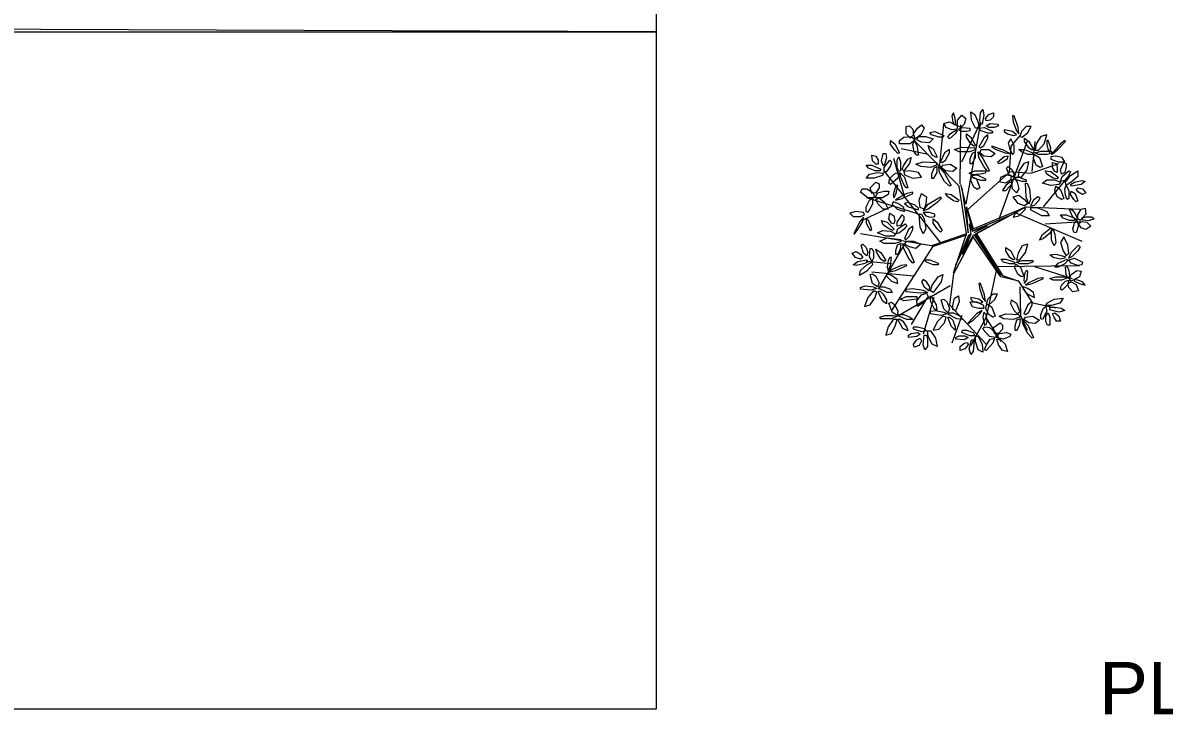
# Model space of a CAD drawing. Header units: millimetres. Extents: x 2413 to 2557, y 1886 to 2106.
# Drawn here: x 2461.97 to 2501.41, y 1931.29 to 1955.21 of the extents above; entities that cross this region are included whole.
import ezdxf

# ---------------------------------------------------------------- set-up
doc = ezdxf.new("R2010")
doc.units = ezdxf.units.MM
for name, color, linetype in [('PDF_0', 7, 'Continuous'), ('PDF_CVL_CUADCON_TIT', 7, 'Continuous'), ('PDF_Text', 7, 'Continuous')]:
    doc.layers.add(name, color=color, linetype=linetype)
doc.styles.add('PDF Arial-BoldMT', font='arial.ttf')

msp = doc.modelspace()

# ---------------------------------------------------------------- linework, layer by layer
at = {"layer": 'PDF_0', "lineweight": 9}
for points in [[(2495.034, 1951.852), (2495.062, 1952.106), (2495.147, 1952.219), (2495.175, 1952.021), (2495.119, 1951.71), (2495.062, 1951.71)], [(2494.074, 1951.513), (2493.876, 1951.597), (2493.792, 1951.739), (2493.989, 1951.795), (2494.272, 1951.654), (2494.243, 1951.541)], [(2494.159, 1951.682), (2494.215, 1951.71), (2494.187, 1951.908), (2494.131, 1952.106), (2494.074, 1951.993), (2494.102, 1951.795)], [(2494.385, 1951.597), (2494.272, 1951.654), (2494.272, 1951.852), (2494.413, 1952.021), (2494.554, 1951.908), (2494.498, 1951.71)], [(2495.006, 1951.569), (2494.893, 1951.569), (2494.752, 1951.852), (2494.724, 1952.134), (2494.865, 1952.049), (2494.978, 1951.767)], [(2495.26, 1951.823), (2495.232, 1951.908), (2495.345, 1952.049), (2495.514, 1952.106), (2495.514, 1951.964), (2495.401, 1951.852)], [(2496.192, 1951.795), (2496.305, 1951.484), (2496.39, 1951.371), (2496.361, 1951.597), (2496.22, 1951.993), (2496.164, 1951.993)], [(2492.719, 1951.541), (2492.747, 1951.343), (2492.634, 1951.23), (2492.493, 1951.371), (2492.493, 1951.626), (2492.606, 1951.654)], [(2493.029, 1951.682), (2493.114, 1951.569), (2493.001, 1951.343), (2492.803, 1951.202), (2492.747, 1951.371), (2492.888, 1951.569)], [(2493.622, 1951.259), (2493.368, 1951.343), (2493.312, 1951.428), (2493.481, 1951.456), (2493.792, 1951.315), (2493.763, 1951.259)], [(2494.018, 1951.371), (2494.159, 1951.484), (2494.272, 1951.513), (2494.187, 1951.371), (2493.989, 1951.202), (2493.933, 1951.259)], [(2494.582, 1951.456), (2494.385, 1951.456), (2494.3, 1951.541), (2494.441, 1951.597), (2494.695, 1951.569), (2494.695, 1951.484)], [(2495.317, 1951.4), (2495.091, 1951.484), (2495.006, 1951.569), (2495.204, 1951.597), (2495.486, 1951.456), (2495.458, 1951.4)], [(2495.542, 1951.597), (2495.345, 1951.597), (2495.26, 1951.654), (2495.401, 1951.739), (2495.655, 1951.71), (2495.684, 1951.654)], [(2495.994, 1951.371), (2496.192, 1951.315), (2496.305, 1951.343), (2496.164, 1951.456), (2495.881, 1951.513), (2495.881, 1951.456)], [(2496.418, 1951.287), (2496.503, 1951.259), (2496.7, 1951.428), (2496.813, 1951.626), (2496.644, 1951.626), (2496.474, 1951.456)], [(2492.097, 1950.807), (2491.956, 1951.004), (2491.956, 1951.146), (2492.097, 1951.033), (2492.267, 1950.722), (2492.21, 1950.694)], [(2492.408, 1951.259), (2492.662, 1951.287), (2492.803, 1951.174), (2492.634, 1951.033), (2492.267, 1951.033), (2492.267, 1951.146)], [(2492.775, 1950.75), (2492.719, 1951.004), (2492.775, 1951.146), (2492.86, 1950.976), (2492.916, 1950.637), (2492.86, 1950.637)], [(2492.86, 1951.174), (2492.916, 1951.287), (2493.17, 1951.287), (2493.425, 1951.202), (2493.283, 1951.061), (2493.029, 1951.089)], [(2494.724, 1951.033), (2494.582, 1951.259), (2494.582, 1951.371), (2494.724, 1951.259), (2494.893, 1950.976), (2494.836, 1950.948)], [(2495.175, 1950.976), (2495.317, 1951.23), (2495.317, 1951.343), (2495.175, 1951.23), (2495.006, 1950.92), (2495.062, 1950.891)], [(2496.164, 1950.665), (2496.22, 1950.722), (2496.22, 1950.976), (2496.107, 1951.202), (2496.023, 1951.061), (2496.079, 1950.835)], [(2496.729, 1950.891), (2496.587, 1951.117), (2496.587, 1951.23), (2496.729, 1951.117), (2496.898, 1950.835), (2496.842, 1950.807)], [(2496.954, 1950.807), (2497.067, 1950.807), (2497.265, 1951.033), (2497.35, 1951.343), (2497.152, 1951.287), (2496.983, 1951.033)], [(2497.35, 1951.004), (2497.406, 1950.807), (2497.463, 1950.722), (2497.491, 1950.891), (2497.406, 1951.146), (2497.35, 1951.146)], [(2497.83, 1951.033), (2497.604, 1950.778), (2497.519, 1950.665), (2497.717, 1950.807), (2497.999, 1951.117), (2497.971, 1951.146)], [(2491.532, 1950.327), (2491.448, 1950.327), (2491.335, 1950.44), (2491.307, 1950.637), (2491.448, 1950.609), (2491.532, 1950.468)], [(2491.815, 1950.553), (2491.758, 1950.355), (2491.702, 1950.27), (2491.645, 1950.44), (2491.702, 1950.694), (2491.787, 1950.694)], [(2493.396, 1950.637), (2493.283, 1950.863), (2493.255, 1950.976), (2493.425, 1950.863), (2493.566, 1950.581), (2493.537, 1950.553)], [(2493.848, 1950.468), (2493.989, 1950.722), (2493.989, 1950.835), (2493.82, 1950.722), (2493.679, 1950.411), (2493.735, 1950.383)], [(2494.667, 1950.75), (2494.328, 1950.75), (2494.159, 1950.835), (2494.413, 1950.92), (2494.865, 1950.891), (2494.865, 1950.807)], [(2494.695, 1950.355), (2494.78, 1950.355), (2494.893, 1950.553), (2494.893, 1950.75), (2494.78, 1950.694), (2494.695, 1950.496)], [(2495.175, 1950.242), (2495.006, 1950.553), (2494.978, 1950.75), (2495.147, 1950.524), (2495.373, 1950.101), (2495.317, 1950.072)], [(2495.034, 1950.722), (2495.091, 1950.835), (2495.345, 1950.835), (2495.571, 1950.694), (2495.43, 1950.581), (2495.175, 1950.609)], [(2495.599, 1950.835), (2495.91, 1950.722), (2496.079, 1950.694), (2495.853, 1950.807), (2495.458, 1950.948), (2495.458, 1950.92)], [(2495.797, 1950.383), (2495.994, 1950.524), (2496.023, 1950.609), (2495.881, 1950.581), (2495.655, 1950.383), (2495.684, 1950.355)], [(2496.7, 1950.665), (2496.474, 1950.75), (2496.39, 1950.835), (2496.587, 1950.835), (2496.87, 1950.722), (2496.87, 1950.665)], [(2496.983, 1950.298), (2496.898, 1950.524), (2496.926, 1950.665), (2497.096, 1950.553), (2497.209, 1950.242), (2497.124, 1950.214)], [(2497.35, 1950.665), (2497.067, 1950.665), (2496.954, 1950.722), (2497.152, 1950.778), (2497.519, 1950.778), (2497.519, 1950.694)], [(2497.491, 1950.581), (2497.491, 1950.496), (2497.745, 1950.411), (2497.971, 1950.411), (2497.886, 1950.553), (2497.66, 1950.609)], [(2491.419, 1950.101), (2491.194, 1950.185), (2491.109, 1950.298), (2491.307, 1950.298), (2491.617, 1950.157), (2491.589, 1950.101)], [(2491.956, 1950.27), (2491.815, 1950.072), (2491.73, 1950.044), (2491.73, 1950.214), (2491.928, 1950.468), (2491.984, 1950.411)], [(2492.182, 1950.214), (2492.182, 1950.468), (2492.238, 1950.581), (2492.295, 1950.411), (2492.295, 1950.101), (2492.238, 1950.072)], [(2492.408, 1950.298), (2492.549, 1950.496), (2492.662, 1950.553), (2492.606, 1950.355), (2492.408, 1950.101), (2492.351, 1950.157)], [(2493.34, 1950.214), (2493.001, 1950.242), (2492.831, 1950.327), (2493.086, 1950.411), (2493.537, 1950.383), (2493.537, 1950.298)], [(2493.368, 1949.847), (2493.453, 1949.847), (2493.566, 1950.044), (2493.566, 1950.242), (2493.453, 1950.185), (2493.368, 1949.988)], [(2493.82, 1949.734), (2493.65, 1950.044), (2493.622, 1950.242), (2493.82, 1950.016), (2494.046, 1949.592), (2493.989, 1949.564)], [(2493.707, 1950.214), (2493.763, 1950.298), (2494.018, 1950.327), (2494.243, 1950.185), (2494.102, 1950.072), (2493.848, 1950.101)], [(2496.136, 1950.157), (2496.22, 1949.988), (2496.192, 1949.875), (2496.051, 1949.959), (2495.966, 1950.185), (2496.023, 1950.242)], [(2496.361, 1949.903), (2496.474, 1949.875), (2496.672, 1950.129), (2496.729, 1950.411), (2496.559, 1950.355), (2496.39, 1950.101)], [(2497.717, 1950.044), (2497.632, 1950.072), (2497.548, 1950.214), (2497.548, 1950.383), (2497.689, 1950.355), (2497.717, 1950.185)], [(2498.028, 1950.242), (2497.971, 1950.044), (2497.858, 1949.988), (2497.83, 1950.129), (2497.943, 1950.383), (2498.028, 1950.355)], [(2491.702, 1950.016), (2491.674, 1949.931), (2491.391, 1949.847), (2491.109, 1949.847), (2491.222, 1949.988), (2491.504, 1950.044)], [(2491.928, 1949.847), (2492.125, 1950.016), (2492.267, 1950.044), (2492.21, 1949.847), (2491.956, 1949.621), (2491.9, 1949.677)], [(2492.408, 1949.621), (2492.295, 1949.903), (2492.295, 1950.016), (2492.436, 1949.875), (2492.549, 1949.508), (2492.493, 1949.508)], [(2492.408, 1950.072), (2492.436, 1949.959), (2492.719, 1949.847), (2493.029, 1949.875), (2492.916, 1950.044), (2492.606, 1950.101)], [(2495.062, 1949.988), (2494.78, 1949.959), (2494.667, 1950.016), (2494.865, 1950.101), (2495.232, 1950.101), (2495.232, 1950.016)], [(2494.836, 1949.536), (2494.724, 1949.762), (2494.752, 1949.903), (2494.921, 1949.818), (2495.034, 1949.508), (2494.949, 1949.451)], [(2495.091, 1949.762), (2494.836, 1949.847), (2494.752, 1949.931), (2494.949, 1949.959), (2495.232, 1949.818), (2495.232, 1949.762)], [(2496.107, 1949.931), (2496.107, 1949.79), (2495.938, 1949.677), (2495.74, 1949.705), (2495.768, 1949.875), (2495.938, 1949.959)], [(2496.333, 1949.705), (2496.39, 1949.479), (2496.305, 1949.338), (2496.164, 1949.479), (2496.136, 1949.79), (2496.248, 1949.818)], [(2496.503, 1949.734), (2496.305, 1949.79), (2496.248, 1949.875), (2496.39, 1949.875), (2496.644, 1949.79), (2496.644, 1949.734)], [(2497.576, 1949.847), (2497.35, 1949.988), (2497.293, 1950.101), (2497.491, 1950.072), (2497.745, 1949.875), (2497.717, 1949.818)], [(2498.112, 1949.931), (2497.971, 1949.762), (2497.83, 1949.734), (2497.886, 1949.903), (2498.112, 1950.101), (2498.169, 1950.072)], [(2498.028, 1949.592), (2497.999, 1949.705), (2498.169, 1949.931), (2498.423, 1950.101), (2498.423, 1949.903), (2498.197, 1949.705)], [(2491.137, 1949.479), (2491.363, 1949.338), (2491.391, 1949.169), (2491.165, 1949.169), (2490.911, 1949.366), (2490.968, 1949.479)], [(2491.561, 1949.508), (2491.448, 1949.338), (2491.307, 1949.31), (2491.25, 1949.508), (2491.448, 1949.705), (2491.561, 1949.649)], [(2492.097, 1949.479), (2492.041, 1949.253), (2492.069, 1949.169), (2492.154, 1949.31), (2492.21, 1949.592), (2492.154, 1949.592)], [(2496.164, 1949.677), (2496.079, 1949.705), (2495.938, 1949.592), (2495.825, 1949.423), (2495.938, 1949.423), (2496.079, 1949.564)], [(2496.757, 1949.479), (2496.785, 1949.112), (2496.729, 1948.943), (2496.644, 1949.197), (2496.616, 1949.677), (2496.672, 1949.677)], [(2497.83, 1949.705), (2497.773, 1949.621), (2497.491, 1949.592), (2497.209, 1949.677), (2497.35, 1949.79), (2497.632, 1949.79)], [(2497.717, 1949.197), (2497.632, 1949.423), (2497.66, 1949.564), (2497.83, 1949.451), (2497.943, 1949.141), (2497.858, 1949.112)], [(2497.999, 1949.253), (2497.971, 1949.479), (2498.028, 1949.592), (2498.112, 1949.423), (2498.112, 1949.141), (2498.056, 1949.112)], [(2498.31, 1949.705), (2498.564, 1949.762), (2498.677, 1949.734), (2498.536, 1949.621), (2498.197, 1949.564), (2498.169, 1949.621)], [(2498.366, 1949.451), (2498.423, 1949.508), (2498.592, 1949.479), (2498.705, 1949.338), (2498.592, 1949.282), (2498.451, 1949.366)], [(2491.109, 1948.858), (2491.222, 1949.084), (2491.335, 1949.141), (2491.335, 1948.943), (2491.165, 1948.66), (2491.109, 1948.689)], [(2491.9, 1949.395), (2491.871, 1949.282), (2491.674, 1949.169), (2491.419, 1949.169), (2491.504, 1949.338), (2491.73, 1949.395)], [(2491.448, 1949.112), (2491.561, 1949.169), (2491.758, 1948.999), (2491.871, 1948.773), (2491.702, 1948.773), (2491.532, 1948.943)], [(2492.041, 1949.028), (2492.013, 1948.943), (2492.182, 1948.773), (2492.436, 1948.689), (2492.408, 1948.83), (2492.21, 1948.971)], [(2492.521, 1949.31), (2492.238, 1949.169), (2492.125, 1949.084), (2492.351, 1949.141), (2492.719, 1949.31), (2492.719, 1949.366)], [(2493.114, 1948.773), (2492.973, 1948.83), (2492.944, 1949.084), (2493.029, 1949.31), (2493.199, 1949.197), (2493.17, 1948.943)], [(2493.566, 1948.999), (2493.255, 1948.773), (2493.086, 1948.717), (2493.255, 1948.943), (2493.679, 1949.197), (2493.707, 1949.141)], [(2494.131, 1949.056), (2493.933, 1949.197), (2493.848, 1949.31), (2494.046, 1949.282), (2494.328, 1949.084), (2494.272, 1949.028)], [(2496.7, 1948.971), (2496.587, 1948.886), (2496.361, 1948.971), (2496.192, 1949.197), (2496.39, 1949.253), (2496.587, 1949.112)], [(2497.124, 1949.169), (2497.039, 1949.197), (2496.898, 1949.084), (2496.785, 1948.886), (2496.926, 1948.915), (2497.067, 1949.056)], [(2498.282, 1949.112), (2498.169, 1949.282), (2498.197, 1949.395), (2498.338, 1949.31), (2498.423, 1949.056), (2498.366, 1949.028)], [(2491.052, 1948.576), (2491.024, 1948.66), (2490.77, 1948.689), (2490.544, 1948.632), (2490.657, 1948.519), (2490.911, 1948.519)], [(2492.069, 1948.265), (2491.984, 1948.293), (2491.9, 1948.435), (2491.928, 1948.632), (2492.069, 1948.547), (2492.097, 1948.378)], [(2492.803, 1948.915), (2492.549, 1948.999), (2492.436, 1948.971), (2492.577, 1948.858), (2492.916, 1948.745), (2492.916, 1948.802)], [(2493.481, 1948.519), (2493.481, 1948.604), (2493.283, 1948.66), (2493.086, 1948.66), (2493.17, 1948.547), (2493.34, 1948.491)], [(2496.446, 1948.773), (2496.248, 1948.604), (2496.192, 1948.491), (2496.39, 1948.547), (2496.616, 1948.773), (2496.587, 1948.83)], [(2497.011, 1948.83), (2497.35, 1948.689), (2497.435, 1948.547), (2497.18, 1948.547), (2496.785, 1948.745), (2496.813, 1948.83)], [(2498.282, 1948.689), (2498.395, 1948.491), (2498.395, 1948.378), (2498.253, 1948.491), (2498.141, 1948.745), (2498.197, 1948.773)], [(2498.423, 1948.576), (2498.536, 1948.773), (2498.677, 1948.802), (2498.705, 1948.604), (2498.508, 1948.378), (2498.423, 1948.435)], [(2490.826, 1948.067), (2490.996, 1948.35), (2491.024, 1948.491), (2490.883, 1948.322), (2490.685, 1947.926), (2490.714, 1947.926)], [(2491.278, 1948.18), (2491.194, 1948.378), (2491.109, 1948.463), (2491.109, 1948.293), (2491.25, 1948.039), (2491.307, 1948.067)], [(2491.9, 1948.096), (2491.702, 1948.237), (2491.645, 1948.378), (2491.843, 1948.322), (2492.069, 1948.096), (2492.041, 1948.039)], [(2492.436, 1948.096), (2492.267, 1947.954), (2492.154, 1947.926), (2492.21, 1948.096), (2492.464, 1948.265), (2492.521, 1948.209)], [(2492.408, 1948.406), (2492.295, 1948.209), (2492.182, 1948.18), (2492.182, 1948.322), (2492.351, 1948.576), (2492.408, 1948.519)], [(2493.114, 1948.435), (2493.17, 1948.096), (2493.086, 1947.926), (2492.973, 1948.152), (2492.944, 1948.604), (2493.029, 1948.604)], [(2493.566, 1948.096), (2493.425, 1948.293), (2493.425, 1948.435), (2493.566, 1948.322), (2493.735, 1948.039), (2493.679, 1947.983)], [(2498.141, 1948.378), (2497.915, 1948.463), (2497.83, 1948.576), (2498.028, 1948.576), (2498.31, 1948.463), (2498.31, 1948.378)], [(2498.253, 1948.096), (2498.31, 1948.293), (2498.395, 1948.378), (2498.451, 1948.209), (2498.366, 1947.954), (2498.282, 1947.983)], [(2498.451, 1948.265), (2498.536, 1948.35), (2498.734, 1948.322), (2498.875, 1948.18), (2498.705, 1948.067), (2498.536, 1948.124)], [(2498.564, 1948.463), (2498.592, 1948.406), (2498.79, 1948.378), (2498.988, 1948.435), (2498.903, 1948.491), (2498.705, 1948.491)], [(2492.125, 1947.926), (2492.069, 1947.842), (2491.787, 1947.842), (2491.504, 1947.954), (2491.674, 1948.039), (2491.956, 1948.011)], [(2492.606, 1947.842), (2492.719, 1948.067), (2492.719, 1948.18), (2492.577, 1948.067), (2492.436, 1947.757), (2492.493, 1947.729)], [(2497.435, 1947.926), (2497.237, 1947.757), (2497.096, 1947.7), (2497.209, 1947.898), (2497.491, 1948.124), (2497.548, 1948.067)], [(2497.632, 1947.898), (2497.66, 1947.616), (2497.604, 1947.503), (2497.519, 1947.7), (2497.519, 1948.067), (2497.576, 1948.067)], [(2491.109, 1947.446), (2491.165, 1947.277), (2491.137, 1947.164), (2491.024, 1947.248), (2490.939, 1947.531), (2490.996, 1947.559)], [(2492.097, 1947.587), (2491.73, 1947.587), (2491.589, 1947.672), (2491.843, 1947.785), (2492.295, 1947.729), (2492.295, 1947.644)], [(2492.125, 1947.22), (2492.21, 1947.22), (2492.295, 1947.39), (2492.323, 1947.587), (2492.182, 1947.531), (2492.125, 1947.333)], [(2492.577, 1947.079), (2492.408, 1947.418), (2492.38, 1947.587), (2492.577, 1947.39), (2492.775, 1946.938), (2492.719, 1946.91)], [(2492.436, 1947.559), (2492.521, 1947.672), (2492.747, 1947.672), (2493.001, 1947.559), (2492.831, 1947.418), (2492.606, 1947.474)], [(2496.079, 1947.107), (2495.938, 1947.333), (2495.938, 1947.446), (2496.107, 1947.333), (2496.248, 1947.051), (2496.192, 1947.023)], [(2496.305, 1947.023), (2496.418, 1947.023), (2496.616, 1947.277), (2496.7, 1947.559), (2496.503, 1947.503), (2496.361, 1947.248)], [(2498.028, 1947.164), (2498.112, 1947.248), (2498.084, 1947.531), (2497.943, 1947.813), (2497.83, 1947.616), (2497.915, 1947.333)], [(2498.423, 1947.333), (2498.225, 1947.136), (2498.112, 1947.079), (2498.197, 1947.277), (2498.451, 1947.531), (2498.508, 1947.474)], [(2490.996, 1947.107), (2490.911, 1947.051), (2490.742, 1947.107), (2490.629, 1947.248), (2490.77, 1947.305), (2490.911, 1947.22)], [(2491.363, 1947.305), (2491.363, 1947.079), (2491.307, 1946.966), (2491.222, 1947.136), (2491.25, 1947.418), (2491.307, 1947.418)], [(2491.617, 1947.051), (2491.476, 1947.277), (2491.448, 1947.39), (2491.617, 1947.277), (2491.787, 1946.994), (2491.73, 1946.966)], [(2491.871, 1946.994), (2491.843, 1946.768), (2491.871, 1946.655), (2491.956, 1946.825), (2491.984, 1947.107), (2491.928, 1947.107)], [(2496.079, 1946.881), (2495.853, 1946.938), (2495.768, 1947.051), (2495.938, 1947.051), (2496.248, 1946.938), (2496.22, 1946.881)], [(2497.83, 1947.051), (2497.576, 1947.107), (2497.463, 1947.192), (2497.66, 1947.22), (2497.971, 1947.136), (2497.971, 1947.079)], [(2497.971, 1946.881), (2497.745, 1946.768), (2497.632, 1946.768), (2497.745, 1946.91), (2498.056, 1947.051), (2498.084, 1946.994)], [(2498.423, 1946.825), (2498.197, 1946.91), (2498.112, 1947.023), (2498.31, 1947.079), (2498.592, 1946.938), (2498.564, 1946.853)], [(2491.024, 1946.881), (2490.77, 1946.825), (2490.657, 1946.853), (2490.826, 1946.966), (2491.137, 1947.023), (2491.165, 1946.938)], [(2491.307, 1946.938), (2491.335, 1946.853), (2491.137, 1946.627), (2490.883, 1946.486), (2490.911, 1946.655), (2491.137, 1946.853)], [(2492.323, 1946.825), (2492.013, 1946.684), (2491.9, 1946.599), (2492.125, 1946.655), (2492.521, 1946.825), (2492.493, 1946.853)], [(2493.425, 1946.853), (2493.199, 1946.938), (2493.114, 1947.023), (2493.312, 1947.023), (2493.594, 1946.91), (2493.594, 1946.853)], [(2496.361, 1946.514), (2496.248, 1946.74), (2496.277, 1946.881), (2496.446, 1946.768), (2496.559, 1946.458), (2496.474, 1946.43)], [(2496.7, 1946.881), (2496.418, 1946.881), (2496.305, 1946.938), (2496.503, 1946.994), (2496.87, 1946.994), (2496.87, 1946.938)], [(2496.587, 1946.542), (2496.559, 1946.317), (2496.587, 1946.204), (2496.672, 1946.345), (2496.7, 1946.627), (2496.644, 1946.655)], [(2498.112, 1946.655), (2498.141, 1946.458), (2498.084, 1946.373), (2498.028, 1946.514), (2497.999, 1946.768), (2498.056, 1946.797)], [(2498.197, 1946.514), (2498.395, 1946.655), (2498.536, 1946.627), (2498.479, 1946.43), (2498.197, 1946.288), (2498.141, 1946.373)], [(2491.448, 1946.458), (2491.561, 1946.232), (2491.504, 1946.091), (2491.335, 1946.204), (2491.25, 1946.514), (2491.335, 1946.542)], [(2491.815, 1946.542), (2491.815, 1946.458), (2491.984, 1946.288), (2492.21, 1946.204), (2492.182, 1946.345), (2491.984, 1946.486)], [(2493.086, 1946.345), (2493.029, 1946.26), (2493.114, 1946.091), (2493.283, 1945.949), (2493.312, 1946.091), (2493.199, 1946.26)], [(2493.396, 1946.147), (2493.594, 1946.43), (2493.763, 1946.514), (2493.707, 1946.26), (2493.425, 1945.893), (2493.34, 1945.949)], [(2497.039, 1946.373), (2496.729, 1946.232), (2496.616, 1946.147), (2496.842, 1946.204), (2497.237, 1946.373), (2497.209, 1946.401)], [(2497.858, 1946.317), (2497.576, 1946.317), (2497.463, 1946.373), (2497.66, 1946.43), (2497.999, 1946.43), (2498.028, 1946.373)], [(2497.858, 1946.147), (2497.999, 1946.288), (2498.112, 1946.317), (2498.084, 1946.175), (2497.886, 1945.978), (2497.83, 1946.006)], [(2498.084, 1946.204), (2498.197, 1946.26), (2498.366, 1946.175), (2498.451, 1945.949), (2498.253, 1945.921), (2498.112, 1946.062)], [(2498.282, 1946.345), (2498.31, 1946.288), (2498.479, 1946.204), (2498.677, 1946.147), (2498.592, 1946.26), (2498.423, 1946.317)], [(2491.081, 1946.119), (2491.363, 1946.091), (2491.476, 1946.034), (2491.278, 1945.978), (2490.911, 1946.006), (2490.911, 1946.062)], [(2491.476, 1945.921), (2491.363, 1945.949), (2491.165, 1945.724), (2491.052, 1945.413), (2491.25, 1945.469), (2491.419, 1945.724)], [(2491.702, 1945.836), (2491.815, 1945.639), (2491.815, 1945.498), (2491.674, 1945.611), (2491.532, 1945.921), (2491.589, 1945.949)], [(2491.73, 1946.091), (2491.956, 1946.006), (2492.013, 1945.893), (2491.843, 1945.893), (2491.561, 1946.034), (2491.561, 1946.091)], [(2492.719, 1946.034), (2493.086, 1945.978), (2493.227, 1945.893), (2492.973, 1945.865), (2492.493, 1945.921), (2492.493, 1946.006)], [(2493.199, 1945.865), (2493.255, 1945.752), (2493.114, 1945.554), (2492.888, 1945.413), (2492.86, 1945.611), (2493.029, 1945.808)], [(2495.034, 1946.006), (2495.147, 1945.695), (2495.232, 1945.582), (2495.204, 1945.808), (2495.062, 1946.204), (2495.006, 1946.204)], [(2496.531, 1946.091), (2496.531, 1946.006), (2496.7, 1945.836), (2496.926, 1945.724), (2496.898, 1945.893), (2496.7, 1946.034)], [(2492.097, 1945.469), (2492.21, 1945.243), (2492.182, 1945.102), (2492.013, 1945.215), (2491.9, 1945.526), (2491.984, 1945.554)], [(2492.69, 1945.639), (2492.408, 1945.611), (2492.295, 1945.667), (2492.493, 1945.752), (2492.86, 1945.752), (2492.86, 1945.667)], [(2493.34, 1945.582), (2493.453, 1945.356), (2493.566, 1945.272), (2493.537, 1945.469), (2493.368, 1945.752), (2493.312, 1945.752)], [(2493.905, 1945.554), (2493.989, 1945.328), (2493.933, 1945.187), (2493.792, 1945.328), (2493.707, 1945.639), (2493.792, 1945.667)], [(2494.102, 1945.441), (2494.159, 1945.695), (2494.3, 1945.78), (2494.328, 1945.582), (2494.215, 1945.272), (2494.102, 1945.3)], [(2495.175, 1945.356), (2495.175, 1945.441), (2494.949, 1945.554), (2494.695, 1945.554), (2494.78, 1945.413), (2495.006, 1945.356)], [(2494.808, 1945.582), (2495.034, 1945.526), (2495.147, 1945.554), (2495.006, 1945.667), (2494.724, 1945.724), (2494.724, 1945.667)], [(2495.345, 1945.13), (2495.232, 1945.356), (2495.288, 1945.498), (2495.458, 1945.385), (2495.571, 1945.074), (2495.486, 1945.046)], [(2495.26, 1945.498), (2495.345, 1945.469), (2495.542, 1945.639), (2495.655, 1945.836), (2495.486, 1945.836), (2495.317, 1945.667)], [(2496.22, 1945.272), (2496.107, 1945.498), (2496.136, 1945.639), (2496.305, 1945.526), (2496.418, 1945.215), (2496.333, 1945.159)], [(2496.729, 1945.215), (2496.842, 1945.469), (2496.842, 1945.582), (2496.7, 1945.469), (2496.559, 1945.159), (2496.616, 1945.13)], [(2497.322, 1945.441), (2497.35, 1945.526), (2497.604, 1945.667), (2497.915, 1945.695), (2497.802, 1945.526), (2497.519, 1945.441)], [(2491.758, 1945.102), (2492.041, 1945.102), (2492.182, 1945.074), (2491.984, 1944.989), (2491.617, 1944.989), (2491.589, 1945.046)], [(2492.408, 1945.13), (2492.634, 1945.046), (2492.719, 1944.961), (2492.521, 1944.961), (2492.238, 1945.074), (2492.238, 1945.13)], [(2493.509, 1945.272), (2493.792, 1945.215), (2493.905, 1945.159), (2493.707, 1945.102), (2493.34, 1945.159), (2493.34, 1945.243)], [(2493.876, 1945.046), (2493.763, 1945.074), (2493.566, 1944.876), (2493.425, 1944.594), (2493.622, 1944.622), (2493.82, 1944.848)], [(2494.131, 1945.187), (2494.356, 1945.074), (2494.441, 1944.961), (2494.243, 1944.989), (2493.961, 1945.13), (2493.989, 1945.187)], [(2494.808, 1944.933), (2495.034, 1945.159), (2495.119, 1945.272), (2494.921, 1945.159), (2494.639, 1944.848), (2494.639, 1944.82)], [(2495.288, 1944.905), (2495.26, 1945.13), (2495.175, 1945.215), (2495.147, 1945.046), (2495.204, 1944.763), (2495.26, 1944.792)], [(2496.192, 1944.961), (2495.853, 1944.989), (2495.712, 1945.074), (2495.938, 1945.159), (2496.39, 1945.13), (2496.418, 1945.046)], [(2496.559, 1944.961), (2496.616, 1945.046), (2496.87, 1945.074), (2497.096, 1944.933), (2496.954, 1944.82), (2496.729, 1944.848)], [(2497.152, 1945.13), (2497.237, 1945.356), (2497.322, 1945.413), (2497.35, 1945.243), (2497.209, 1944.961), (2497.152, 1944.989)], [(2497.322, 1944.876), (2497.322, 1945.074), (2497.406, 1945.187), (2497.463, 1945.046), (2497.463, 1944.763), (2497.378, 1944.763)], [(2497.632, 1945.385), (2497.858, 1945.356), (2497.971, 1945.272), (2497.773, 1945.215), (2497.463, 1945.3), (2497.463, 1945.385)], [(2497.548, 1945.159), (2497.632, 1945.187), (2497.773, 1945.074), (2497.83, 1944.905), (2497.689, 1944.905), (2497.604, 1945.046)], [(2492.182, 1944.961), (2492.041, 1944.961), (2491.871, 1944.707), (2491.787, 1944.425), (2491.984, 1944.481), (2492.125, 1944.763)], [(2492.38, 1944.905), (2492.521, 1944.679), (2492.549, 1944.566), (2492.38, 1944.65), (2492.21, 1944.961), (2492.267, 1944.989)], [(2492.888, 1944.707), (2493.114, 1944.65), (2493.199, 1944.566), (2493.029, 1944.537), (2492.747, 1944.622), (2492.747, 1944.707)], [(2494.102, 1944.933), (2494.187, 1944.707), (2494.187, 1944.594), (2494.046, 1944.735), (2493.933, 1945.046), (2493.989, 1945.046)], [(2495.373, 1944.679), (2495.571, 1944.509), (2495.599, 1944.34), (2495.373, 1944.368), (2495.147, 1944.622), (2495.204, 1944.707)], [(2495.825, 1944.622), (2495.684, 1944.481), (2495.542, 1944.481), (2495.514, 1944.679), (2495.74, 1944.848), (2495.825, 1944.763)], [(2496.248, 1944.594), (2496.333, 1944.594), (2496.418, 1944.792), (2496.446, 1944.989), (2496.305, 1944.933), (2496.248, 1944.735)], [(2496.7, 1944.481), (2496.531, 1944.792), (2496.503, 1944.989), (2496.7, 1944.763), (2496.898, 1944.34), (2496.842, 1944.312)], [(2492.662, 1944.481), (2492.888, 1944.509), (2492.973, 1944.453), (2492.86, 1944.368), (2492.577, 1944.34), (2492.577, 1944.425)], [(2492.973, 1944.312), (2493.029, 1944.227), (2492.944, 1944.057), (2492.775, 1944.001), (2492.747, 1944.114), (2492.86, 1944.255)], [(2493.227, 1944.283), (2493.227, 1944.029), (2493.142, 1943.916), (2493.086, 1944.086), (2493.114, 1944.425), (2493.199, 1944.425)], [(2493.227, 1944.566), (2493.34, 1944.566), (2493.509, 1944.312), (2493.566, 1944.029), (2493.396, 1944.114), (2493.255, 1944.368)], [(2494.328, 1944.396), (2494.526, 1944.396), (2494.639, 1944.34), (2494.498, 1944.255), (2494.215, 1944.283), (2494.215, 1944.34)], [(2494.582, 1944.594), (2494.808, 1944.509), (2494.865, 1944.396), (2494.695, 1944.396), (2494.413, 1944.509), (2494.441, 1944.594)], [(2494.893, 1944.396), (2494.978, 1944.368), (2495.119, 1944.114), (2495.147, 1943.831), (2494.978, 1943.916), (2494.893, 1944.199)], [(2495.26, 1944.057), (2495.401, 1944.283), (2495.542, 1944.312), (2495.486, 1944.142), (2495.26, 1943.888), (2495.204, 1943.916)], [(2496.107, 1944.453), (2496.079, 1944.368), (2495.853, 1944.283), (2495.599, 1944.34), (2495.712, 1944.481), (2495.966, 1944.509)], [(2495.627, 1944.283), (2495.74, 1944.283), (2495.91, 1944.114), (2495.994, 1943.86), (2495.825, 1943.888), (2495.684, 1944.086)], [(2494.611, 1944.17), (2494.639, 1944.086), (2494.526, 1943.944), (2494.356, 1943.888), (2494.356, 1944.029), (2494.498, 1944.142)], [(2494.836, 1944.114), (2494.808, 1943.86), (2494.724, 1943.747), (2494.667, 1943.944), (2494.752, 1944.255), (2494.836, 1944.255)]]:
    msp.add_lwpolyline(points, close=True, dxfattribs=at)
for points in [[(2493.65, 1950.185), (2493.792, 1951.71)], [(2494.356, 1949.649), (2494.385, 1951.682)], [(2494.413, 1950.411), (2495.062, 1951.767), (2494.554, 1948.943), (2494.385, 1949.621)], [(2494.582, 1947.926), (2494.328, 1949.564), (2492.775, 1951.146)], [(2496.446, 1951.343), (2496.107, 1950.948), (2496.051, 1950.044), (2494.611, 1948.745), (2494.808, 1948.096), (2496.644, 1948.858), (2494.921, 1947.926), (2495.825, 1946.486), (2496.39, 1946.288)], [(2495.712, 1948.435), (2496.7, 1951.174)], [(2496.842, 1950.072), (2496.954, 1951.117)], [(2493.255, 1950.665), (2492.323, 1950.863)], [(2492.436, 1949.225), (2492.069, 1950.524)], [(2496.051, 1950.072), (2496.813, 1950.016), (2497.773, 1950.355)], [(2493.679, 1947.616), (2491.73, 1950.101)], [(2497.237, 1948.858), (2498.084, 1949.875)], [(2494.413, 1949.508), (2494.639, 1947.954), (2494.582, 1948.858), (2494.78, 1948.039), (2494.667, 1948.265), (2494.724, 1947.926), (2494.639, 1947.842), (2494.215, 1946.853), (2494.724, 1947.898), (2494.441, 1947.22), (2494.836, 1947.898), (2495.768, 1946.486), (2494.893, 1947.926), (2496.051, 1948.547), (2494.78, 1948.011), (2495.288, 1948.18), (2494.836, 1947.954)], [(2492.916, 1948.604), (2491.137, 1949.169)], [(2492.041, 1948.886), (2491.024, 1948.406)], [(2496.305, 1948.632), (2498.564, 1947.672)], [(2496.616, 1948.858), (2498.508, 1948.773)], [(2497.293, 1948.265), (2498.592, 1948.35)], [(2494.131, 1946.571), (2494.582, 1947.926), (2493.368, 1947.503), (2490.911, 1947.926)], [(2494.582, 1947.87), (2493.396, 1947.474)], [(2492.493, 1947.672), (2491.532, 1946.006)], [(2493.425, 1947.503), (2491.984, 1945.272)], [(2497.66, 1945.356), (2496.87, 1945.526), (2496.39, 1946.288), (2495.768, 1946.43), (2494.808, 1947.813), (2494.131, 1946.542), (2493.989, 1945.469), (2495.26, 1944.114)], [(2491.984, 1946.881), (2491.109, 1946.966)], [(2495.599, 1946.655), (2495.26, 1945.046), (2494.724, 1944.057)], [(2495.627, 1946.797), (2498.479, 1946.825)], [(2496.926, 1946.797), (2498.225, 1946.373)], [(2492.747, 1946.458), (2491.307, 1946.599)], [(2494.018, 1946.119), (2492.21, 1945.074)], [(2496.418, 1946.091), (2496.446, 1945.102), (2496.672, 1944.594)], [(2493.17, 1945.639), (2492.662, 1944.792)], [(2493.453, 1945.724), (2493.086, 1944.453)], [(2494.413, 1945.102), (2494.074, 1944.142)], [(2495.232, 1945.046), (2495.768, 1944.199)]]:
    msp.add_lwpolyline(points, dxfattribs=at)
at = {"layer": 'PDF_CVL_CUADCON_TIT', "lineweight": 9}
for points in [[(2432.173, 1955.099), (2432.257, 1978.34), (2483.936, 1978.171), (2483.851, 1954.901)], [(2432.173, 1931.491), (2432.173, 1954.901), (2483.851, 1954.901), (2483.851, 1931.491)]]:
    msp.add_lwpolyline(points, close=True, dxfattribs=at)

# ---------------------------------------------------------------- texts
at = {"layer": 'PDF_Text', "insert": (2499.161, 1932.207), "char_height": 1.81079, "attachment_point": 4, "style": 'PDF Arial-BoldMT'}
msp.add_mtext('PLANO DE UBICACION', dxfattribs=at)

doc.saveas('drawing.dxf')
